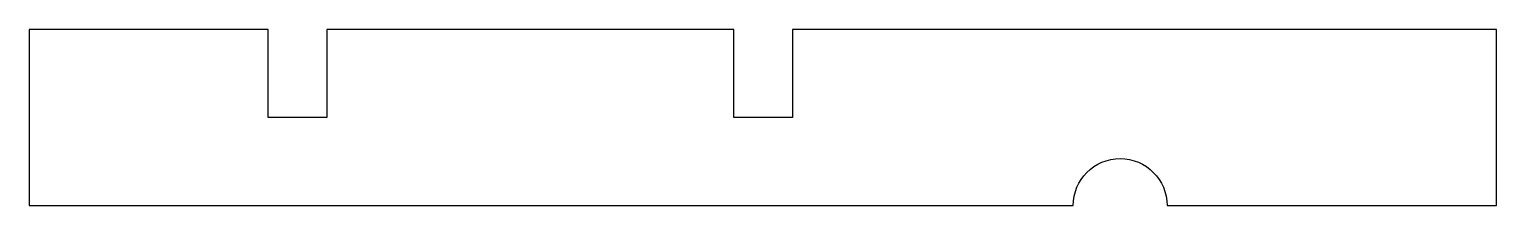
# Model space of a CAD drawing. Header units: millimetres. Extents: x 19 to 144, y -15 to 0.
import ezdxf

# ---------------------------------------------------------------- set-up
doc = ezdxf.new("R2010")
doc.units = ezdxf.units.MM
doc.layers.get('0').update_dxf_attribs({"linetype": 'CONTINUOUS'})

msp = doc.modelspace()

# ---------------------------------------------------------------- linework, layer by layer
msp.add_lwpolyline([(107.77, -15, -1), (115.77, -15), (143.87, -15), (143.87, 0), (83.82, 0), (83.82, -7.5), (78.82, -7.5), (78.82, 0), (44.12, 0), (44.12, -7.5), (39.12, -7.5), (39.12, 0), (18.76, 0), (18.76, -15)], format="xyb", close=True)

doc.saveas('drawing.dxf')
